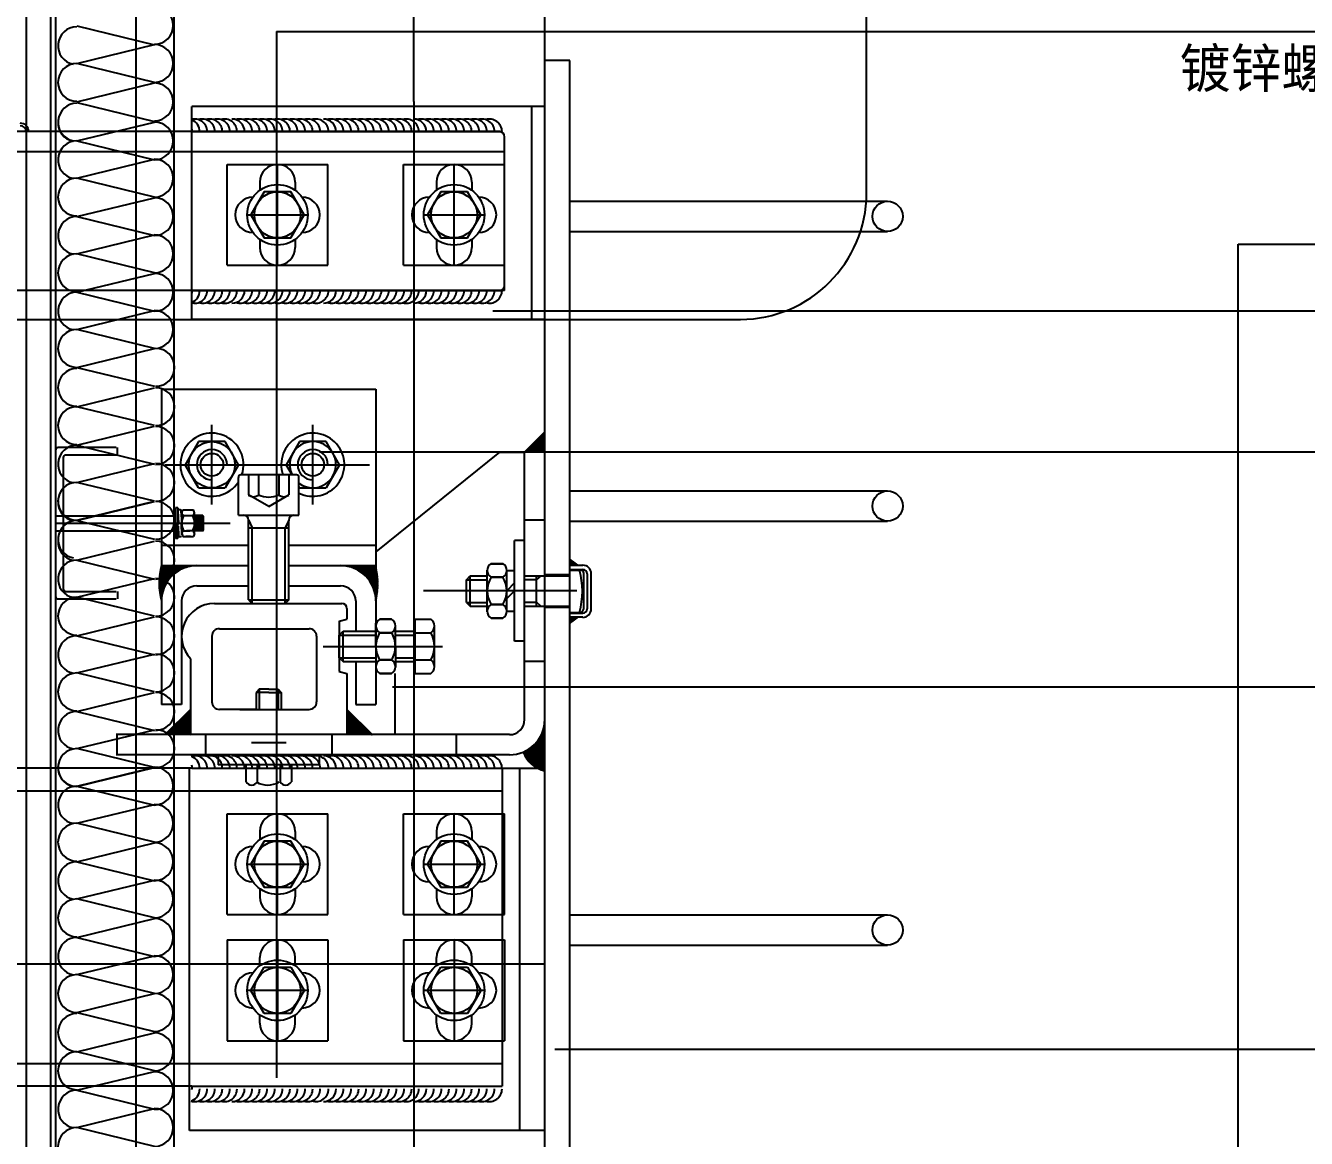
# Model space of a CAD drawing. Header units: metres. Extents: x 7322 to 9195, y 3882 to 5313.
# Drawn here: x 8042 to 8550, y 4584 to 5025 of the extents above; entities that cross this region are included whole.
import ezdxf

# ---------------------------------------------------------------- set-up
doc = ezdxf.new("R2010")
doc.units = ezdxf.units.M
for name, color, linetype in [('1', 1, 'Continuous'), ('10', 1, 'Continuous'), ('3', 5, 'Continuous'), ('4', 4, 'Continuous'), ('DIM', 4, 'Continuous'), ('五金件', 1, 'Continuous'), ('型材', 1, 'Continuous'), ('填充', 1, 'Continuous'), ('点划线', 1, 'Continuous'), ('附件', 5, 'Continuous')]:
    doc.layers.add(name, color=color, linetype=linetype)

msp = doc.modelspace()

# ---------------------------------------------------------------- hatches: boundary and pattern name
h = msp.add_hatch()
h.set_pattern_fill('SOLID')
h.paths.add_polyline_path([(8240.05, 4855.88), (8248.05, 4855.88), (8248.05, 4863.88)])
h = msp.add_hatch()
h.set_pattern_fill('SOLID')
h.paths.add_polyline_path([(8110.1, 4810.88), (8096.1, 4810.88, 0.13), (8096.1, 4796.88, -0.41)])
h = msp.add_hatch()
h.set_pattern_fill('SOLID')
h.paths.add_polyline_path([(8167.1, 4810.88), (8181.1, 4810.88, -0.13), (8181.1, 4796.88, 0.41)])
h = msp.add_hatch()
h.set_pattern_fill('SOLID')
h.paths.add_polyline_path([(8107.6, 4753.88), (8097.6, 4743.88), (8107.6, 4743.88)])
h = msp.add_hatch()
h.set_pattern_fill('SOLID')
h.paths.add_polyline_path([(8169.6, 4753.88), (8179.6, 4743.88), (8169.6, 4743.88)])
h = msp.add_hatch()
h.set_pattern_fill('SOLID')
h.paths.add_polyline_path([(8248.05, 4729.53), (8248.05, 4749.88, -0.3), (8239.49, 4736.98, 0.25)])
at = {"layer": 'DIM'}
h = msp.add_hatch(dxfattribs=at)
h.set_pattern_fill('ANSI31', scale=16.88)
h.paths.add_polyline_path([(8264.79, 4793.76, -0.41), (8263.1, 4792.07), (8258.03, 4792.07), (8258.03, 4790.39), (8263.08, 4790.39, 0.41), (8266.46, 4793.76), (8266.46, 4800.88), (8264.79, 4800.88)])
h.paths.add_polyline_path([(8266.46, 4807.68, 0.41), (8263.08, 4811.06), (8258.03, 4811.06), (8258.03, 4809.37), (8263.1, 4809.37, -0.41), (8264.79, 4807.68), (8264.79, 4800.88), (8266.46, 4800.88)])

# ---------------------------------------------------------------- linework, layer by layer
for p, q in [((8052.13, 5050.8), (8052.13, 4241.4)), ((8054.13, 5048.8), (8054.13, 4243.4)), ((8042.63, 4252.9), (8042.63, 5041.9)), ((8086.13, 4252.9), (8086.13, 5042.17)), ((8101.13, 4253.94), (8101.13, 5041.3)), ((8196.1, 4994.9), (8196.1, 4297.9)), ((8232.1, 4919.9), (8232.1, 4980.9)), ((8122.1, 4929.92), (8122.1, 4969.92)), ((8122.1, 4969.92), (8162.1, 4969.92)), ((8142.1, 4929.92), (8142.1, 4969.92)), ((8162.1, 4929.92), (8162.1, 4969.92)), ((8192.1, 4929.92), (8192.1, 4969.92)), ((8192.1, 4969.92), (8232.1, 4969.92)), ((8212.1, 4929.92), (8212.1, 4969.92)), ((8135.1, 4962.92), (8135.1, 4959.66)), ((8149.1, 4962.92), (8149.1, 4959.66)), ((8205.1, 4962.92), (8205.1, 4959.66)), ((8219.1, 4962.92), (8219.1, 4959.66)), ((8136.82, 4959.06), (8131.54, 4949.92)), ((8147.38, 4959.06), (8136.82, 4959.06)), ((8152.65, 4949.92), (8147.38, 4959.06)), ((8206.82, 4959.06), (8201.54, 4949.92)), ((8217.38, 4959.06), (8206.82, 4959.06)), ((8222.65, 4949.92), (8217.38, 4959.06)), ((8130.1, 4949.9), (8154.1, 4949.9)), ((8131.54, 4949.92), (8136.82, 4940.78)), ((8147.38, 4940.78), (8152.65, 4949.92)), ((8200.1, 4949.9), (8224.1, 4949.9)), ((8201.54, 4949.92), (8206.82, 4940.78)), ((8217.38, 4940.78), (8222.65, 4949.92)), ((8135.1, 4940.17), (8135.1, 4936.92)), ((8136.82, 4940.78), (8147.38, 4940.78)), ((8149.1, 4940.17), (8149.1, 4936.92)), ((8205.1, 4940.17), (8205.1, 4936.92)), ((8206.82, 4940.78), (8217.38, 4940.78)), ((8219.1, 4940.17), (8219.1, 4936.92)), ((8122.1, 4929.92), (8162.1, 4929.92)), ((8192.1, 4929.92), (8232.1, 4929.92)), ((8076.13, 4918.35), (8076.13, 4918.35)), ((8116.1, 4835.08), (8116.1, 4866.67)), ((8156.1, 4835.08), (8156.1, 4866.67)), ((8240.05, 4855.88), (8248.05, 4863.88)), ((8110.84, 4860.03), (8105.54, 4850.88)), ((8121.36, 4860.03), (8110.84, 4860.03)), ((8126.66, 4850.88), (8121.36, 4860.03)), ((8150.84, 4860.03), (8145.54, 4850.88)), ((8161.36, 4860.03), (8150.84, 4860.03)), ((8166.66, 4850.88), (8161.36, 4860.03)), ((8097.47, 4850.88), (8178.6, 4850.88)), ((8110.84, 4841.72), (8105.54, 4850.88)), ((8126.66, 4850.88), (8121.36, 4841.72)), ((8147.85, 4846.88), (8145.54, 4850.88)), ((8166.66, 4850.88), (8161.36, 4841.72)), ((8126.6, 4830.88), (8126.6, 4845.88)), ((8149.6, 4846.88), (8127.6, 4846.88)), ((8130.6, 4846.88), (8130.6, 4838.88)), ((8134.6, 4846.88), (8134.6, 4838.88)), ((8142.6, 4846.88), (8142.6, 4838.88)), ((8146.6, 4846.88), (8146.6, 4838.88)), ((8150.6, 4830.88), (8150.6, 4845.88)), ((8110.84, 4841.72), (8121.36, 4841.72)), ((8138.6, 4834.26), (8130.6, 4838.88)), ((8138.6, 4834.26), (8146.6, 4838.88)), ((8150.84, 4841.72), (8150.6, 4842.13)), ((8150.84, 4841.72), (8161.36, 4841.72)), ((8126.6, 4830.88), (8138.6, 4830.88)), ((8130.59, 4829.07), (8132.1, 4825.88)), ((8130.6, 4797.38), (8130.6, 4828.88)), ((8138.6, 4830.88), (8150.6, 4830.88)), ((8146.6, 4828.88), (8145.1, 4825.88)), ((8146.6, 4797.38), (8146.6, 4828.88)), ((8130.6, 4825.88), (8146.6, 4825.88)), ((8132.1, 4795.88), (8132.1, 4825.88)), ((8145.1, 4795.88), (8145.1, 4825.88)), ((8225.25, 4792.61), (8225.25, 4809.14)), ((8225.25, 4792.61), (8225.25, 4809.14)), ((8231.47, 4811.66), (8226.75, 4811.66)), ((8226.75, 4811.66), (8231.47, 4811.66)), ((8232.97, 4792.79), (8232.98, 4808.97)), ((8217, 4805.3), (8218.5, 4806.8)), ((8217, 4805.3), (8225.25, 4805.3)), ((8217, 4796.3), (8217, 4805.3)), ((8218.5, 4806.8), (8225.25, 4806.8)), ((8218.5, 4794.8), (8218.5, 4806.8)), ((8226.75, 4806.27), (8231.47, 4806.27)), ((8231.47, 4806.27), (8226.75, 4806.27)), ((8240.05, 4805.38), (8244.76, 4805.38)), ((8246.5, 4806.88), (8244.76, 4805.38)), ((8260.69, 4800.88), (8199.92, 4800.88)), ((8130.6, 4797.38), (8132.1, 4795.88)), ((8130.6, 4797.38), (8146.6, 4797.38)), ((8146.6, 4797.38), (8145.1, 4795.88)), ((8217, 4796.3), (8225.25, 4796.3)), ((8217, 4796.3), (8218.5, 4794.8)), ((8218.5, 4794.8), (8225.25, 4794.8)), ((8231.47, 4795.49), (8226.75, 4795.49)), ((8226.75, 4795.49), (8231.47, 4795.49)), ((8240.05, 4796.38), (8244.76, 4796.38)), ((8246.5, 4794.88), (8244.76, 4796.38)), ((8181.1, 4778.88), (8181.1, 4788.1)), ((8182.6, 4789.66), (8187.32, 4789.66)), ((8187.32, 4789.66), (8182.6, 4789.66)), ((8196.6, 4789.66), (8202.82, 4789.66)), ((8231.47, 4790.09), (8226.75, 4790.09)), ((8226.75, 4790.09), (8231.47, 4790.09)), ((8166.6, 4783.38), (8168.1, 4784.88)), ((8166.6, 4774.38), (8166.6, 4783.38)), ((8166.6, 4783.38), (8181.1, 4783.38)), ((8168.1, 4772.88), (8168.1, 4784.88)), ((8168.1, 4784.88), (8181.1, 4784.88)), ((8187.32, 4784.27), (8182.6, 4784.27)), ((8182.6, 4784.27), (8187.32, 4784.27)), ((8188.82, 4778.88), (8188.82, 4787.22)), ((8188.82, 4784.88), (8196.6, 4784.88)), ((8188.82, 4783.38), (8196.6, 4783.38)), ((8196.6, 4784.27), (8202.82, 4784.27)), ((8204.32, 4770.69), (8204.32, 4787.22)), ((8160.26, 4778.88), (8207.5, 4778.88)), ((8181.1, 4778.88), (8181.1, 4769.65)), ((8188.82, 4778.88), (8188.82, 4770.53)), ((8166.6, 4774.38), (8168.1, 4772.88)), ((8166.6, 4774.38), (8181.1, 4774.38)), ((8168.1, 4772.88), (8181.1, 4772.88)), ((8182.6, 4773.49), (8187.32, 4773.49)), ((8187.32, 4773.49), (8182.6, 4773.49)), ((8188.82, 4774.38), (8196.6, 4774.38)), ((8188.82, 4772.88), (8196.6, 4772.88)), ((8196.6, 4773.49), (8202.82, 4773.49)), ((8187.32, 4768.09), (8182.6, 4768.09)), ((8182.6, 4768.09), (8187.32, 4768.09)), ((8196.6, 4768.09), (8202.82, 4768.09)), ((8134.85, 4761.88), (8133.6, 4760.63)), ((8133.6, 4760.63), (8133.6, 4753.88)), ((8138.6, 4760.63), (8133.6, 4760.63)), ((8134.85, 4761.88), (8134.85, 4753.88)), ((8138.6, 4761.88), (8134.85, 4761.88)), ((8138.6, 4761.88), (8142.35, 4761.88)), ((8138.6, 4760.63), (8143.6, 4760.63)), ((8142.35, 4761.88), (8143.6, 4760.63)), ((8142.35, 4761.88), (8142.35, 4753.88)), ((8143.6, 4760.63), (8143.6, 4753.88)), ((8107.6, 4753.88), (8097.6, 4743.88)), ((8127.22, 4753.88), (8154.6, 4753.88)), ((8169.6, 4753.88), (8179.6, 4743.88)), ((8131.78, 4740.83), (8145.55, 4740.83)), ((8129.61, 4731.88), (8129.61, 4725.13)), ((8134.1, 4731.88), (8134.1, 4725.13)), ((8143.09, 4731.88), (8143.09, 4725.13)), ((8147.59, 4731.88), (8147.59, 4725.13)), ((8231.1, 4730.55), (8231.1, 4604.55)), ((8122.1, 4672.56), (8122.1, 4712.56)), ((8122.1, 4712.56), (8162.1, 4712.56)), ((8142.1, 4672.56), (8142.1, 4712.56)), ((8162.1, 4672.56), (8162.1, 4712.56)), ((8192.1, 4672.56), (8192.1, 4712.56)), ((8192.1, 4712.56), (8232.1, 4712.56)), ((8212.1, 4672.56), (8212.1, 4712.56)), ((8232.1, 4672.56), (8232.1, 4712.56)), ((8136.82, 4701.7), (8131.54, 4692.56)), ((8135.1, 4705.56), (8135.1, 4702.31)), ((8147.38, 4701.7), (8136.82, 4701.7)), ((8152.65, 4692.56), (8147.38, 4701.7)), ((8149.1, 4705.56), (8149.1, 4702.31)), ((8206.82, 4701.7), (8201.54, 4692.56)), ((8205.1, 4705.56), (8205.1, 4702.31)), ((8217.38, 4701.7), (8206.82, 4701.7)), ((8222.65, 4692.56), (8217.38, 4701.7)), ((8219.1, 4705.56), (8219.1, 4702.31)), ((8130.1, 4692.55), (8154.1, 4692.55)), ((8131.54, 4692.56), (8136.82, 4683.42)), ((8147.38, 4683.42), (8152.65, 4692.56)), ((8200.1, 4692.55), (8224.1, 4692.55)), ((8201.54, 4692.56), (8206.82, 4683.42)), ((8217.38, 4683.42), (8222.65, 4692.56)), ((8135.1, 4682.82), (8135.1, 4679.56)), ((8136.82, 4683.42), (8147.38, 4683.42)), ((8149.1, 4682.82), (8149.1, 4679.56)), ((8205.1, 4682.82), (8205.1, 4679.56)), ((8206.82, 4683.42), (8217.38, 4683.42)), ((8219.1, 4682.82), (8219.1, 4679.56)), ((8122.1, 4672.56), (8162.1, 4672.56)), ((8192.1, 4672.56), (8232.1, 4672.56)), ((8122.1, 4662.53), (8122.1, 4622.53)), ((8122.1, 4662.53), (8162.1, 4662.53)), ((8142.1, 4662.53), (8142.1, 4622.53)), ((8162.1, 4662.53), (8162.1, 4622.53)), ((8192.1, 4662.53), (8192.1, 4622.53)), ((8192.1, 4662.53), (8232.1, 4662.53)), ((8212.1, 4662.53), (8212.1, 4622.53)), ((8232.1, 4662.53), (8232.1, 4622.53)), ((8131.54, 4642.53), (8136.82, 4651.67)), ((8135.1, 4652.28), (8135.1, 4655.53)), ((8136.82, 4651.67), (8147.38, 4651.67)), ((8147.38, 4651.67), (8152.65, 4642.53)), ((8149.1, 4652.28), (8149.1, 4655.53)), ((8201.54, 4642.53), (8206.82, 4651.67)), ((8205.1, 4652.28), (8205.1, 4655.53)), ((8206.82, 4651.67), (8217.38, 4651.67)), ((8217.38, 4651.67), (8222.65, 4642.53)), ((8219.1, 4652.28), (8219.1, 4655.53)), ((8130.1, 4642.55), (8154.1, 4642.55)), ((8136.82, 4633.39), (8131.54, 4642.53)), ((8152.65, 4642.53), (8147.38, 4633.39)), ((8200.1, 4642.55), (8224.1, 4642.55)), ((8206.82, 4633.39), (8201.54, 4642.53)), ((8222.65, 4642.53), (8217.38, 4633.39)), ((8135.1, 4629.53), (8135.1, 4632.78)), ((8147.38, 4633.39), (8136.82, 4633.39)), ((8149.1, 4629.53), (8149.1, 4632.78)), ((8205.1, 4629.53), (8205.1, 4632.78)), ((8217.38, 4633.39), (8206.82, 4633.39)), ((8219.1, 4629.53), (8219.1, 4632.78)), ((8122.1, 4622.53), (8162.1, 4622.53)), ((8192.1, 4622.53), (8232.1, 4622.53))]:
    msp.add_line(p, q)
for centre, radius in [((8142.1, 4949.92), 12), ((8212.1, 4949.92), 12), ((8142.1, 4949.92), 9.14), ((8212.1, 4949.92), 9.14), ((8116.1, 4850.88), 9.15), ((8116.1, 4850.88), 4.5), ((8156.1, 4850.88), 4.5), ((8142.1, 4692.56), 12), ((8142.1, 4692.56), 9.14), ((8212.1, 4692.56), 12), ((8212.1, 4692.56), 9.14), ((8142.1, 4642.53), 12), ((8142.1, 4642.53), 9.14), ((8212.1, 4642.53), 12), ((8212.1, 4642.53), 9.14)]:
    msp.add_circle(centre, radius)
for centre, radius, start, end in [((8109.26, 4982.9), 5, 0, 107.46), ((8106.26, 4982.9), 5, 0, 68.44), ((8112.26, 4982.9), 5, 0, 107.46), ((8115.26, 4982.9), 5, 0, 107.46), ((8118.26, 4982.9), 5, 0, 107.46), ((8121.06, 4982.9), 5, 0, 106.22), ((8124.06, 4982.9), 5, 0, 90), ((8127.06, 4982.9), 5, 0, 107.46), ((8130.06, 4982.9), 5, 0, 107.46), ((8133.06, 4982.9), 5, 0, 107.46), ((8136.06, 4982.9), 5, 0, 107.46), ((8139.06, 4982.9), 5, 0, 107.46), ((8142.06, 4982.9), 5, 0, 107.46), ((8145.06, 4982.9), 5, 0, 107.46), ((8148.06, 4982.9), 5, 0, 107.46), ((8151.06, 4982.9), 5, 0, 107.46), ((8154.06, 4982.9), 5, 0, 107.46), ((8157.3, 4982.9), 5, 0, 108.96), ((8160.3, 4982.9), 5, 0, 90), ((8163.3, 4982.9), 5, 0, 107.46), ((8166.3, 4982.9), 5, 0, 107.46), ((8169.3, 4982.9), 5, 0, 107.46), ((8172.3, 4982.9), 5, 0, 107.46), ((8175.3, 4982.9), 5, 0, 107.46), ((8178.3, 4982.9), 5, 0, 107.46), ((8181.3, 4982.9), 5, 0, 107.46), ((8184.3, 4982.9), 5, 0, 107.46), ((8187.3, 4982.9), 5, 0, 107.46), ((8190.3, 4982.9), 5, 0, 107.46), ((8193.1, 4982.9), 5, 0, 106.22), ((8196.1, 4982.9), 5, 0, 90), ((8199.1, 4982.9), 5, 0, 107.46), ((8202.1, 4982.9), 5, 0, 107.46), ((8205.1, 4982.9), 5, 0, 107.46), ((8208.1, 4982.9), 5, 0, 107.46), ((8211.1, 4982.9), 5, 0, 107.46), ((8214.1, 4982.9), 5, 0, 107.46), ((8217.1, 4982.9), 5, 0, 107.46), ((8220.1, 4982.9), 5, 0, 107.46), ((8223.1, 4982.9), 5, 0, 107.46), ((8226.1, 4982.9), 5, 0, 107.46), ((8103.26, 4982.9), 5, 0, 14.66), ((8142.1, 4962.92), 7, 0, 180), ((8212.1, 4962.92), 7, 0, 180), ((8132.35, 4949.92), 7, 90, 270), ((8151.85, 4949.92), 7, 270, 90), ((8202.35, 4949.92), 7, 90, 270), ((8221.85, 4949.92), 7, 270, 90), ((8142.1, 4936.92), 7, 180, 0), ((8212.1, 4936.92), 7, 180, 0), ((8109.26, 4919.9), 5, 252.54, 0), ((8103.26, 4919.9), 5, 345.34, 0), ((8106.26, 4919.9), 5, 291.56, 0), ((8112.26, 4919.9), 5, 252.54, 0), ((8115.26, 4919.9), 5, 252.54, 0), ((8118.26, 4919.9), 5, 252.54, 0), ((8121.06, 4919.9), 5, 253.78, 0), ((8124.06, 4919.9), 5, 270, 0), ((8127.06, 4919.9), 5, 252.54, 0), ((8130.06, 4919.9), 5, 252.54, 0), ((8133.06, 4919.9), 5, 252.54, 0), ((8136.06, 4919.9), 5, 252.54, 0), ((8139.06, 4919.9), 5, 252.54, 0), ((8142.06, 4919.9), 5, 252.54, 0), ((8145.06, 4919.9), 5, 252.54, 0), ((8148.06, 4919.9), 5, 252.54, 0), ((8151.06, 4919.9), 5, 252.54, 0), ((8154.06, 4919.9), 5, 252.54, 0), ((8157.3, 4919.9), 5, 251.04, 0), ((8160.3, 4919.9), 5, 270, 0), ((8163.3, 4919.9), 5, 252.54, 0), ((8166.3, 4919.9), 5, 252.54, 0), ((8169.3, 4919.9), 5, 252.54, 0), ((8172.3, 4919.9), 5, 252.54, 0), ((8175.3, 4919.9), 5, 252.54, 0), ((8178.3, 4919.9), 5, 252.54, 0), ((8181.3, 4919.9), 5, 252.54, 0), ((8184.3, 4919.9), 5, 252.54, 0), ((8187.3, 4919.9), 5, 252.54, 0), ((8190.3, 4919.9), 5, 252.54, 0), ((8193.1, 4919.9), 5, 253.78, 0), ((8196.1, 4919.9), 5, 270, 0), ((8199.1, 4919.9), 5, 252.54, 0), ((8202.1, 4919.9), 5, 252.54, 0), ((8205.1, 4919.9), 5, 252.54, 0), ((8208.1, 4919.9), 5, 252.54, 0), ((8211.1, 4919.9), 5, 252.54, 0), ((8214.1, 4919.9), 5, 252.54, 0), ((8217.1, 4919.9), 5, 252.54, 0), ((8220.1, 4919.9), 5, 252.54, 0), ((8223.1, 4919.9), 5, 252.54, 0), ((8226.1, 4919.9), 5, 252.54, 0), ((8116.1, 4850.88), 12.52, 341.36, 327.02), ((8156.1, 4850.88), 12.52, 243.93, 198.64), ((8156.1, 4850.88), 9.15, 233.07, 205.91), ((8116.1, 4850.88), 6, 0, 270), ((8156.1, 4850.88), 6, 0, 270), ((8127.6, 4845.88), 1, 90, 180), ((8149.6, 4845.88), 1, 0, 90), ((8132.6, 4841.47), 3.28, 232.39, 307.61), ((8138.6, 4848.36), 10.29, 247.12, 292.88), ((8144.6, 4841.47), 3.28, 232.39, 307.61), ((8128.6, 4828.88), 2, 0, 90), ((8148.6, 4828.88), 2, 90, 180), ((8228.4, 4808.97), 3.16, 121.49, 238.51), ((8229.82, 4808.97), 3.16, 301.49, 58.51), ((8261.21, 4807.38), 2.38, 0, 45.87), ((8235.69, 4800.88), 10.44, 148.91, 211.09), ((8222.53, 4800.88), 10.44, 328.91, 31.09), ((8117.1, 4782.88), 13, 90, 223.05), ((8228.42, 4792.79), 3.17, 121.77, 238.23), ((8229.8, 4792.79), 3.17, 301.77, 58.23), ((8261.21, 4794.38), 2.38, 301.77, 0), ((8184.25, 4786.97), 3.16, 121.49, 238.51), ((8185.67, 4786.97), 3.16, 301.49, 58.51), ((8201.17, 4786.97), 3.16, 301.49, 58.51), ((8191.54, 4778.88), 10.44, 148.91, 180), ((8178.38, 4778.88), 10.44, 0, 31.09), ((8193.88, 4778.88), 10.44, 328.91, 31.09), ((8191.54, 4778.88), 10.44, 180, 211.09), ((8178.38, 4778.88), 10.44, 328.91, 0), ((8184.25, 4770.79), 3.16, 121.49, 238.51), ((8185.67, 4770.79), 3.16, 301.49, 58.51), ((8201.15, 4770.79), 3.17, 301.77, 58.23), ((8250.76, 4741.28), 12.07, 200.91, 257.02), ((8109.26, 4730.55), 5, 0, 107.46), ((8106.26, 4730.55), 5, 0, 68.44), ((8103.26, 4730.55), 5, 0, 14.66), ((8112.26, 4730.55), 5, 0, 107.46), ((8115.26, 4730.55), 5, 0, 107.46), ((8118.26, 4730.55), 5, 0, 107.46), ((8121.06, 4730.55), 5, 0, 106.22), ((8124.06, 4730.55), 5, 0, 90), ((8127.06, 4730.55), 5, 0, 107.46), ((8130.06, 4730.55), 5, 0, 107.46), ((8133.06, 4730.55), 5, 0, 107.46), ((8136.06, 4730.55), 5, 0, 107.46), ((8139.06, 4730.55), 5, 0, 107.46), ((8142.06, 4730.55), 5, 0, 107.46), ((8145.06, 4730.55), 5, 0, 107.46), ((8148.06, 4730.55), 5, 0, 107.46), ((8151.06, 4730.55), 5, 0, 107.46), ((8154.06, 4730.55), 5, 0, 107.46), ((8157.3, 4730.55), 5, 0, 108.96), ((8160.3, 4730.55), 5, 0, 90), ((8163.3, 4730.55), 5, 0, 107.46), ((8166.3, 4730.55), 5, 0, 107.46), ((8169.3, 4730.55), 5, 0, 107.46), ((8172.3, 4730.55), 5, 0, 107.46), ((8175.3, 4730.55), 5, 0, 107.46), ((8178.3, 4730.55), 5, 0, 107.46), ((8181.3, 4730.55), 5, 0, 107.46), ((8184.3, 4730.55), 5, 0, 107.46), ((8187.3, 4730.55), 5, 0, 107.46), ((8190.3, 4730.55), 5, 0, 107.46), ((8193.1, 4730.55), 5, 0, 106.22), ((8196.1, 4730.55), 5, 0, 90), ((8199.1, 4730.55), 5, 0, 107.46), ((8202.1, 4730.55), 5, 0, 107.46), ((8205.1, 4730.55), 5, 0, 107.46), ((8208.1, 4730.55), 5, 0, 107.46), ((8211.1, 4730.55), 5, 0, 107.46), ((8214.1, 4730.55), 5, 0, 107.46), ((8217.1, 4730.55), 5, 0, 107.46), ((8220.1, 4730.55), 5, 0, 107.46), ((8223.1, 4730.55), 5, 0, 107.46), ((8226.1, 4730.55), 5, 0, 107.46), ((8131.86, 4726.52), 2.64, 211.77, 328.23), ((8138.22, 4732.58), 8.7, 238.91, 301.09), ((8145.34, 4726.5), 2.63, 211.49, 328.51), ((8142.1, 4705.56), 7, 0, 180), ((8212.1, 4705.56), 7, 0, 180), ((8132.35, 4692.56), 7, 90, 270), ((8151.85, 4692.56), 7, 270, 90), ((8202.35, 4692.56), 7, 90, 270), ((8221.85, 4692.56), 7, 270, 90), ((8142.1, 4679.56), 7, 180, 0), ((8212.1, 4679.56), 7, 180, 0), ((8142.1, 4655.53), 7, 0, 180), ((8212.1, 4655.53), 7, 0, 180), ((8132.35, 4642.53), 7, 90, 270), ((8151.85, 4642.53), 7, 270, 90), ((8202.35, 4642.53), 7, 90, 270), ((8221.85, 4642.53), 7, 270, 90), ((8142.1, 4629.53), 7, 180, 0), ((8212.1, 4629.53), 7, 180, 0), ((8109.26, 4603.43), 5, 252.54, 0), ((8103.26, 4604.55), 5, 345.34, 0), ((8106.26, 4603.43), 5, 291.56, 0), ((8112.26, 4603.43), 5, 252.54, 0), ((8115.26, 4603.43), 5, 252.54, 0), ((8118.26, 4603.43), 5, 252.54, 0), ((8121.06, 4603.43), 5, 253.78, 0), ((8124.06, 4603.43), 5, 270, 0), ((8127.06, 4603.43), 5, 252.54, 0), ((8130.06, 4603.43), 5, 252.54, 0), ((8133.06, 4603.43), 5, 252.54, 0), ((8136.06, 4603.43), 5, 252.54, 0), ((8139.06, 4603.43), 5, 252.54, 0), ((8142.06, 4603.43), 5, 252.54, 0), ((8145.06, 4603.43), 5, 252.54, 0), ((8148.06, 4603.43), 5, 252.54, 0), ((8151.06, 4603.43), 5, 252.54, 0), ((8154.06, 4603.43), 5, 252.54, 0), ((8157.3, 4603.43), 5, 251.04, 0), ((8160.3, 4603.43), 5, 270, 0), ((8163.3, 4603.43), 5, 252.54, 0), ((8166.3, 4603.43), 5, 252.54, 0), ((8169.3, 4603.43), 5, 252.54, 0), ((8172.3, 4603.43), 5, 252.54, 0), ((8175.3, 4603.43), 5, 252.54, 0), ((8178.3, 4603.43), 5, 252.54, 0), ((8181.3, 4603.43), 5, 252.54, 0), ((8184.3, 4603.43), 5, 252.54, 0), ((8187.3, 4603.43), 5, 252.54, 0), ((8190.3, 4603.43), 5, 252.54, 0), ((8193.1, 4603.43), 5, 253.78, 0), ((8196.1, 4603.43), 5, 270, 0), ((8199.1, 4603.43), 5, 252.54, 0), ((8202.1, 4603.43), 5, 252.54, 0), ((8205.1, 4603.43), 5, 252.54, 0), ((8208.1, 4603.43), 5, 252.54, 0), ((8211.1, 4603.43), 5, 252.54, 0), ((8214.1, 4603.43), 5, 252.54, 0), ((8217.1, 4603.43), 5, 252.54, 0), ((8220.1, 4603.43), 5, 252.54, 0), ((8223.1, 4603.43), 5, 252.54, 0), ((8226.1, 4603.43), 5, 252.54, 0)]:
    msp.add_arc(centre, radius, start, end)
at = {"layer": '1'}
for p, q in [((8248.1, 4252.9), (8248.1, 5068.36)), ((8196.1, 4994.9), (8196.1, 5062.33)), ((8258, 4556.16), (8258, 5011.07)), ((8248.1, 4992.9), (8108.1, 4992.9)), ((8108.1, 4982.9), (8108.1, 4992.9)), ((8242.98, 4908.44), (8242.98, 4992.9)), ((8230.1, 4982.9), (8005.13, 4982.9)), ((8108.1, 4919.9), (8108.1, 4982.9)), ((8108.1, 4982.9), (8231.1, 4982.9)), ((8232.1, 4974.9), (8005.13, 4974.9)), ((8258, 4955.32), (8383.93, 4955.32)), ((8258, 4943.32), (8383.93, 4943.32)), ((8108.1, 4908.44), (8108.1, 4939.9)), ((8522.89, 4252.9), (8522.89, 4938.36)), ((8522.89, 4938.36), (9194.72, 4938.36)), ((8232.1, 4919.9), (8005.13, 4919.9)), ((8108.1, 4919.9), (8231.1, 4919.9)), ((8248.1, 4908.44), (8108.1, 4908.44)), ((8258, 4840.5), (8383.93, 4840.5)), ((8258, 4828.5), (8383.93, 4828.5)), ((8108.1, 4730.55), (7846.1, 4730.55)), ((8107.25, 4604.55), (8107.25, 4730.55)), ((8108.1, 4730.55), (8231.1, 4730.55)), ((7846.1, 4721.55), (8231.1, 4721.55)), ((8258, 4672.45), (8383.93, 4672.45)), ((8258, 4660.45), (8383.93, 4660.45)), ((8248.1, 4652.9), (7531.32, 4652.9)), ((7846.1, 4613.55), (8231.1, 4613.55)), ((8108.1, 4604.55), (7846.1, 4604.55)), ((8108.1, 4604.55), (8231.1, 4604.55))]:
    msp.add_line(p, q, dxfattribs=at)
for centre in [(8383.93, 4949.32), (8383.93, 4834.5), (8383.93, 4666.45)]:
    msp.add_circle(centre, 6, dxfattribs=at)
for centre, radius, start, end in [((8040.13, 4982.9), 3.36, 0, 90), ((8040.13, 4982.9), 2.36, 0, 90), ((8230.1, 4980.9), 2, 0, 90), ((8230.1, 4921.9), 2, 270, 0)]:
    msp.add_arc(centre, radius, start, end, dxfattribs=at)
for points in [[(8258.04, 4813.78), (8261.73, 4811.06), (8258.04, 4811.06)], [(8258.04, 4787.67), (8261.73, 4790.39), (8258.04, 4790.39)]]:
    msp.add_solid(points, dxfattribs=at)
at = {"layer": '10'}
for p, q in [((8141.72, 5022.57), (8608.99, 5022.57)), ((8141.72, 5022.57), (8141.72, 4607.9)), ((8258, 5011.07), (8248.1, 5011.07)), ((8227.48, 4911.85), (8696.72, 4911.85)), ((8793.09, 4855.88), (8158.78, 4855.88)), ((8187.72, 4762.83), (8785.3, 4762.83)), ((8251.98, 4619.22), (8691.28, 4619.22))]:
    msp.add_line(p, q, dxfattribs=at)
at = {"layer": '3'}
for p, q in [((8248.05, 4828.88), (8240.05, 4828.88)), ((8258.04, 4811.06), (8263.08, 4811.06)), ((8258.04, 4809.37), (8263.1, 4809.37)), ((8248.09, 4807.38), (8258, 4807.38)), ((8264.79, 4807.68), (8264.79, 4793.76)), ((8266.46, 4793.76), (8266.46, 4807.68)), ((8248.09, 4794.38), (8258, 4794.38)), ((8263.08, 4790.39), (8258.03, 4790.39)), ((8258.04, 4792.07), (8263.1, 4792.07)), ((8248.08, 4772.88), (8240.05, 4772.88))]:
    msp.add_line(p, q, dxfattribs=at)
for centre, radius, start, end in [((8263.08, 4807.68), 3.38, 0, 90), ((8263.1, 4807.68), 1.69, 0, 90), ((8263.08, 4793.76), 3.38, 270, 0), ((8263.1, 4793.76), 1.69, 270, 0)]:
    msp.add_arc(centre, radius, start, end, dxfattribs=at)
at = {"layer": '4'}
for p, q in [((8231.1, 4730.55), (8248.1, 4730.55)), ((8238.1, 4586.92), (8238.1, 4730.55)), ((8107.25, 4586.92), (8107.25, 4604.55)), ((8248.1, 4586.92), (8107.25, 4586.92))]:
    msp.add_line(p, q, dxfattribs=at)
at = {"layer": 'DIM'}
for p, q in [((8096.1, 4880.88), (8181.1, 4880.88)), ((8096.1, 4880.88), (8096.1, 4755.88)), ((8181.1, 4880.88), (8181.1, 4755.88)), ((8248.05, 4855.88), (8248.05, 4875.88)), ((8230.1, 4855.88), (8181.1, 4816.37)), ((8230.1, 4855.88), (8240.05, 4855.88)), ((8248.05, 4855.88), (8240.05, 4855.88)), ((8240.05, 4749.88), (8240.05, 4855.88)), ((8248.05, 4801.88), (8248.05, 4855.88)), ((8248.05, 4749.88), (8248.05, 4855.88)), ((8130.6, 4818.88), (8096.1, 4818.88)), ((8181.1, 4818.88), (8146.6, 4818.88)), ((8240.05, 4820.88), (8236.05, 4820.88)), ((8236.05, 4780.88), (8236.05, 4820.88)), ((8096.1, 4810.88), (8130.6, 4810.88)), ((8146.6, 4810.88), (8181.1, 4810.88)), ((8232.98, 4808.96), (8236.05, 4808.96)), ((8258.04, 4809.09), (8262.87, 4809.09)), ((8110.1, 4802.88), (8130.6, 4802.88)), ((8146.6, 4802.88), (8167.1, 4802.88)), ((8236.05, 4804.01), (8232.98, 4800.93)), ((8240.05, 4806.88), (8258, 4806.88)), ((8244.76, 4794.88), (8244.76, 4806.88)), ((8263.59, 4794.38), (8263.59, 4807.38)), ((8236.05, 4800.88), (8232.97, 4797.8)), ((8104.1, 4796.88), (8104.1, 4755.88)), ((8104.1, 4794.88), (8104.1, 4755.88)), ((8117.1, 4795.88), (8167.6, 4795.88)), ((8132.1, 4795.88), (8134.42, 4795.88)), ((8169.6, 4793.88), (8169.6, 4789.69)), ((8173.1, 4796.88), (8173.1, 4784.88)), ((8232.97, 4792.79), (8236.05, 4792.79)), ((8240.05, 4794.88), (8258, 4794.88)), ((8166.6, 4788.88), (8169.6, 4789.69)), ((8166.6, 4788.88), (8166.6, 4768.88)), ((8196.6, 4789.66), (8196.6, 4768.09)), ((8258.04, 4792.36), (8262.46, 4792.36)), ((8116.1, 4782.88), (8116.1, 4756.88)), ((8119.1, 4785.88), (8154.6, 4785.88)), ((8157.6, 4782.88), (8157.6, 4756.88)), ((8196.6, 4784.88), (8196.6, 4772.88)), ((8240.05, 4780.88), (8236.05, 4780.88)), ((8107.6, 4774), (8107.6, 4743.88)), ((8173.1, 4772.88), (8173.1, 4755.88)), ((8166.6, 4768.88), (8169.6, 4768.07)), ((8169.6, 4768.07), (8169.6, 4743.88)), ((8188.6, 4768.09), (8188.6, 4743.88)), ((8104.1, 4755.88), (8096.1, 4755.88)), ((8133.83, 4753.88), (8119.1, 4753.88)), ((8173.1, 4755.88), (8181.1, 4755.88)), ((8234.05, 4743.88), (8078.1, 4743.88)), ((8078.6, 4735.88), (8078.6, 4743.88)), ((8113.6, 4743.8), (8113.6, 4735.88)), ((8163.6, 4743.8), (8163.6, 4735.88)), ((8213.1, 4735.88), (8213.1, 4743.88)), ((8234.05, 4735.88), (8078.1, 4735.88)), ((8118.6, 4735.88), (8118.6, 4731.88)), ((8158.6, 4731.88), (8118.6, 4731.88)), ((8158.6, 4735.88), (8158.6, 4731.88))]:
    msp.add_line(p, q, dxfattribs=at)
for centre, radius, start, end in [((8122.45, 4803.88), 27.27, 165.13, 194.87), ((8110.1, 4796.88), 14, 90, 180), ((8167.1, 4796.88), 14, 0, 90), ((8231.1, 4800.72), 31.84, 344.77, 15.23), ((8110.1, 4796.88), 6, 90, 180), ((8167.1, 4796.88), 6, 0, 90), ((8167.6, 4793.88), 2, 0, 90), ((8119.1, 4782.88), 3, 90, 180), ((8154.6, 4782.88), 3, 0, 90), ((8119.1, 4756.88), 3, 180, 270), ((8154.6, 4756.88), 3, 270, 0), ((8234.05, 4749.88), 14, 270, 0), ((8234.05, 4749.88), 6, 270, 0)]:
    msp.add_arc(centre, radius, start, end, dxfattribs=at)
at = {"layer": '五金件'}
for p, q in [((8102.63, 4833.75), (8101.63, 4833.75)), ((8101.63, 4833.75), (8101.63, 4821.63)), ((8102.63, 4833.75), (8102.63, 4827.21)), ((8054.13, 4830.68), (8101.13, 4830.68)), ((8102.65, 4832.57), (8102.91, 4827.64)), ((8103.47, 4832.96), (8103.02, 4832.96)), ((8103.84, 4832.61), (8104.11, 4827.64)), ((8104.11, 4831.78), (8104.54, 4833.02)), ((8104.54, 4833.02), (8108.77, 4833.02)), ((8104.86, 4830.69), (8108.46, 4830.69)), ((8105, 4830.69), (8104.86, 4830.69)), ((8104.86, 4830.69), (8105, 4830.69)), ((8109.21, 4831.78), (8108.77, 4833.02)), ((8109.21, 4823.61), (8109.21, 4831.78)), ((8112.44, 4830.69), (8109.21, 4830.69)), ((8109.21, 4825.44), (8109.21, 4829.94)), ((8109.21, 4825.44), (8109.21, 4829.94)), ((8109.58, 4825.07), (8109.58, 4830.32)), ((8109.96, 4825.44), (8109.96, 4829.94)), ((8110.33, 4825.07), (8110.33, 4830.32)), ((8110.71, 4825.44), (8110.71, 4829.94)), ((8111.08, 4825.07), (8111.08, 4830.32)), ((8111.46, 4825.44), (8111.46, 4829.94)), ((8111.83, 4825.07), (8111.83, 4830.32)), ((8112.21, 4825.44), (8112.21, 4829.94)), ((8112.44, 4830.69), (8112.81, 4830.32)), ((8112.44, 4824.69), (8112.44, 4830.69)), ((8112.81, 4825.07), (8112.81, 4830.32)), ((8054.13, 4824.68), (8101.13, 4824.68)), ((8103.83, 4827.64), (8102.63, 4827.64)), ((8102.63, 4821.63), (8102.63, 4827.23)), ((8102.71, 4826.59), (8102.91, 4822.67)), ((8103.85, 4827.64), (8104.1, 4822.95)), ((8104.11, 4823.61), (8104.54, 4822.37)), ((8104.86, 4824.69), (8107.33, 4824.69)), ((8105, 4824.69), (8104.86, 4824.69)), ((8104.86, 4824.69), (8105, 4824.69)), ((8108.46, 4824.69), (8106.06, 4824.69)), ((8108.46, 4824.69), (8108.08, 4824.69)), ((8109.21, 4823.61), (8108.77, 4822.37)), ((8112.44, 4824.69), (8109.21, 4824.69)), ((8112.44, 4824.69), (8112.81, 4825.07)), ((8102.63, 4821.63), (8101.63, 4821.63)), ((8103.74, 4822.31), (8103.29, 4822.31)), ((8104.54, 4822.37), (8108.77, 4822.37)), ((8107.64, 4822.37), (8105.74, 4822.37))]:
    msp.add_line(p, q, dxfattribs=at)
msp.add_lwpolyline([(8104.07, 4831.73), (8104.07, 4823.55)], dxfattribs=at)
for centre, radius, start, end in [((8103.02, 4832.59), 0.38, 90, 183), ((8103.47, 4832.59), 0.38, 3, 90), ((8110.48, 4827.69), 6.38, 151.93, 208.07), ((8105.38, 4831.86), 1.27, 183.37, 245.81), ((8107.93, 4831.86), 1.27, 294.19, 356.63), ((8102.83, 4827.69), 6.38, 331.93, 28.07), ((8105.38, 4823.53), 1.27, 114.19, 176.63), ((8107.93, 4823.53), 1.27, 3.37, 65.81), ((8103.29, 4822.69), 0.38, 183, 270), ((8103.74, 4822.69), 0.38, 270, 344.7)]:
    msp.add_arc(centre, radius, start, end, dxfattribs=at)
at = {"layer": '型材'}
for p, q in [((8078.13, 4857.69), (8055.13, 4857.69)), ((8057.13, 4853.69), (8057.13, 4801.69)), ((8078.13, 4854.69), (8058.13, 4854.69)), ((8078.63, 4854.69), (8078.63, 4857.69)), ((8058.13, 4800.69), (8078.13, 4800.69)), ((8078.63, 4800.69), (8078.63, 4797.69)), ((8055.13, 4797.69), (8078.13, 4797.69))]:
    msp.add_line(p, q, dxfattribs=at)
for centre, start, end in [((8055.13, 4856.69), 90, 180), ((8058.13, 4853.69), 90, 180), ((8055.13, 4798.69), 180, 270), ((8058.13, 4801.69), 180, 270)]:
    msp.add_arc(centre, 1, start, end, dxfattribs=at)
at = {"layer": '填充'}
for p, q in [((8062.58, 5024.84), (8093.3, 5017.34)), ((8062.58, 5009.94), (8093.3, 5017.44)), ((8093.3, 5002.44), (8062.58, 5009.94)), ((8062.58, 4994.69), (8093.3, 5002.19)), ((8062.58, 4994.49), (8093.3, 4986.99)), ((8062.58, 4979.22), (8093.3, 4986.72)), ((8062.58, 4979.22), (8093.3, 4971.72)), ((8062.58, 4964.48), (8093.3, 4971.98)), ((8093.3, 4956.98), (8062.58, 4964.48)), ((8062.58, 4949.22), (8093.3, 4956.72)), ((8062.58, 4949.22), (8093.3, 4941.72)), ((8062.58, 4934.48), (8093.3, 4941.98)), ((8093.3, 4926.98), (8062.58, 4934.48)), ((8062.58, 4919.22), (8093.3, 4926.72)), ((8062.58, 4919.22), (8093.3, 4911.72)), ((8062.58, 4904.48), (8093.3, 4911.98)), ((8093.3, 4896.98), (8062.58, 4904.48)), ((8062.58, 4889.48), (8093.3, 4896.98)), ((8062.58, 4889.48), (8093.3, 4881.98)), ((8062.58, 4873.88), (8093.3, 4881.38)), ((8093.3, 4866.38), (8062.58, 4873.88)), ((8062.58, 4858.63), (8093.3, 4866.13)), ((8062.58, 4858.63), (8093.3, 4851.13)), ((8062.58, 4843.88), (8093.3, 4851.38)), ((8093.3, 4836.38), (8062.58, 4843.88)), ((8062.58, 4828.88), (8093.3, 4836.38)), ((8062.58, 4828.81), (8093.3, 4836.31)), ((8062.58, 4828.81), (8093.3, 4821.31)), ((8062.58, 4813.08), (8093.3, 4820.58)), ((8062.58, 4813.08), (8093.3, 4805.58)), ((8062.58, 4798.34), (8093.3, 4805.84)), ((8093.3, 4790.84), (8062.58, 4798.34)), ((8062.58, 4783.08), (8093.3, 4790.58)), ((8062.58, 4783.08), (8093.3, 4775.58)), ((8062.58, 4768.34), (8093.3, 4775.84)), ((8093.3, 4760.84), (8062.58, 4768.34)), ((8062.58, 4753.08), (8093.3, 4760.58)), ((8062.58, 4753.08), (8093.3, 4745.58)), ((8062.58, 4738.34), (8093.3, 4745.84)), ((8093.3, 4730.84), (8062.58, 4738.34)), ((8062.58, 4723.5), (8093.3, 4731)), ((8062.58, 4723.34), (8093.3, 4730.84)), ((8062.58, 4723.5), (8093.3, 4716)), ((8062.58, 4708.76), (8093.3, 4716.26)), ((8093.3, 4701.26), (8062.58, 4708.76)), ((8062.58, 4693.5), (8093.3, 4701)), ((8062.58, 4693.5), (8093.3, 4686)), ((8062.58, 4678.76), (8093.3, 4686.26)), ((8093.3, 4671.26), (8062.58, 4678.76)), ((8062.58, 4663.5), (8093.3, 4671)), ((8062.58, 4663.5), (8093.3, 4656)), ((8062.58, 4648.76), (8093.3, 4656.26)), ((8093.3, 4641.26), (8062.58, 4648.76)), ((8062.58, 4633.76), (8093.3, 4641.26)), ((8062.58, 4633.76), (8093.3, 4626.26)), ((8062.58, 4618.16), (8093.3, 4625.66)), ((8093.3, 4610.66), (8062.58, 4618.16)), ((8062.58, 4602.91), (8093.3, 4610.41)), ((8062.58, 4602.91), (8093.3, 4595.41)), ((8062.58, 4588.16), (8093.3, 4595.66)), ((8093.3, 4580.66), (8062.58, 4588.16))]:
    msp.add_line(p, q, dxfattribs=at)
for centre, start, end in [((8093.3, 5025.03), 270, 90), ((8062.58, 5016.99), 90, 259.38), ((8093.3, 5009.94), 270, 90), ((8062.58, 5002.44), 90, 270), ((8093.3, 4994.69), 270, 90), ((8062.58, 4986.64), 90, 259.38), ((8062.58, 4986.46), 176.6, 259.38), ((8093.3, 4979.22), 270, 90), ((8062.58, 4971.72), 90, 259.38), ((8093.3, 4964.48), 270, 90), ((8062.58, 4956.98), 90, 270), ((8093.3, 4949.22), 270, 90), ((8062.58, 4941.72), 90, 259.38), ((8093.3, 4934.48), 270, 90), ((8062.58, 4926.98), 90, 270), ((8093.3, 4919.22), 270, 90), ((8062.58, 4911.72), 90, 259.38), ((8093.3, 4904.48), 270, 90), ((8062.58, 4896.98), 90, 270), ((8093.8, 4889.48), 270, 90), ((8062.58, 4881.53), 90, 270), ((8093.8, 4873.88), 270, 90), ((8062.58, 4866.38), 90, 270), ((8093.8, 4858.5), 270, 90), ((8062.58, 4851.13), 90, 259.38), ((8093.8, 4843.88), 270, 90), ((8062.58, 4836.38), 90, 270), ((8062.58, 4836.06), 176.6, 259.38), ((8093.8, 4828.81), 270, 90), ((8062.58, 4821.31), 90, 259.38), ((8062.58, 4820.33), 176.6, 259.38), ((8093.8, 4813.08), 270, 90), ((8062.58, 4805.58), 90, 259.38), ((8093.8, 4798.34), 270, 90), ((8062.58, 4790.84), 90, 270), ((8093.8, 4783.08), 270, 90), ((8062.58, 4775.58), 90, 259.38), ((8093.8, 4768.34), 270, 90), ((8062.58, 4760.84), 90, 270), ((8093.8, 4753.08), 270, 90), ((8062.58, 4745.58), 90, 259.38), ((8093.8, 4738.34), 270, 90), ((8062.58, 4730.84), 90, 270), ((8062.58, 4730.74), 176.6, 259.38), ((8093.3, 4723.5), 270, 90), ((8062.58, 4716), 90, 259.38), ((8093.3, 4708.76), 270, 90), ((8062.58, 4701.26), 90, 270), ((8093.3, 4693.5), 270, 90), ((8062.58, 4686), 90, 259.38), ((8093.3, 4678.76), 270, 90), ((8062.58, 4671.26), 90, 270), ((8093.3, 4663.5), 270, 90), ((8062.58, 4656), 90, 259.38), ((8093.3, 4648.76), 270, 90), ((8062.58, 4641.26), 90, 270), ((8093.3, 4633.76), 270, 90), ((8062.58, 4625.81), 90, 270), ((8093.3, 4618.16), 270, 90), ((8062.58, 4610.66), 90, 270), ((8093.3, 4602.78), 270, 90), ((8062.58, 4595.41), 90, 259.38), ((8093.3, 4588.16), 270, 90), ((8062.58, 4580.66), 90, 270)]:
    msp.add_arc(centre, 7.5, start, end, dxfattribs=at)
at = {"layer": '点划线'}
msp.add_line((8054.13, 4827.69), (8123.36, 4827.69), dxfattribs=at)
at = {"layer": '附件'}
msp.add_lwpolyline([(7952.28, 5231.41), (7952.28, 4958.44, 0.41), (8002.28, 4908.44), (8325.63, 4908.44, 0.41), (8375.63, 4958.44), (8375.63, 5231.41, 0.41), (8325.63, 5281.41), (8002.28, 5281.41, 0.41)], format="xyb", close=True, dxfattribs=at)

# ---------------------------------------------------------------- texts
at = {"layer": '4'}
msp.add_text('镀锌螺栓', height=15.5, dxfattribs=at).set_placement((8499.72, 5000.28))

doc.saveas('drawing.dxf')
